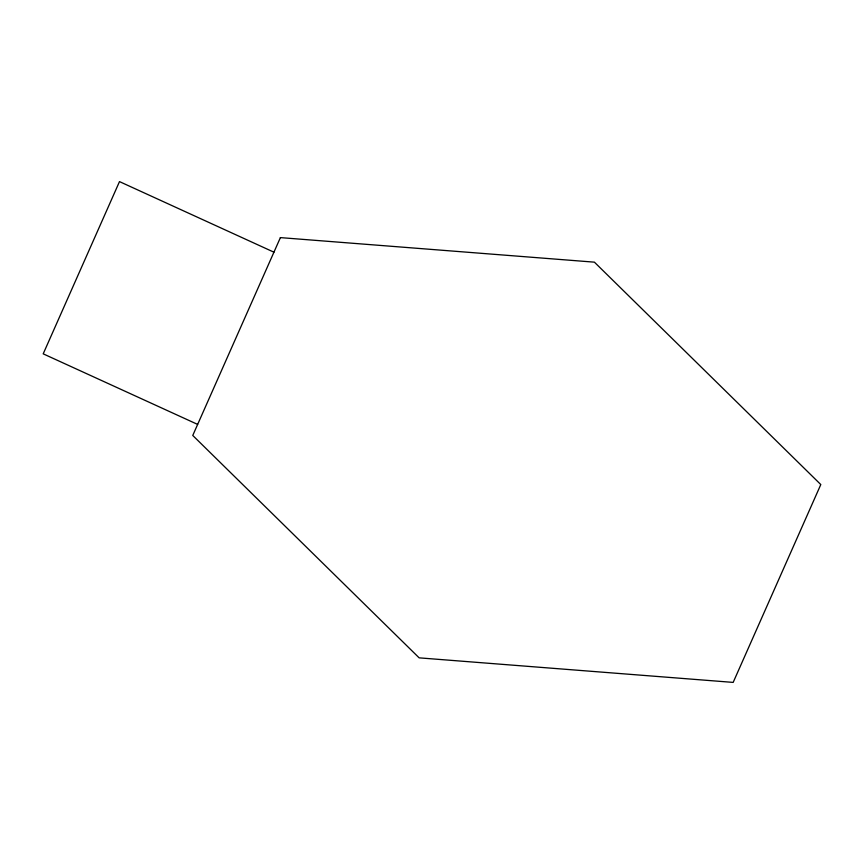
<?xml version="1.0" encoding="UTF-8"?>
<svg xmlns="http://www.w3.org/2000/svg" width="864" height="864" viewBox="0 0 864 864"><rect width="100%" height="100%" fill="white"/><g stroke="black" fill="none" stroke-linecap="round" stroke-linejoin="round"><path stroke-width="1.3" d="M273.931 252.18L119.491 181.602L43.2 353.84L197.64 424.408M280.39 237.611L192.758 435.456L419.148 657.85L733.169 682.398L820.8 484.553L594.41 262.159L280.39 237.611"/></g></svg>
